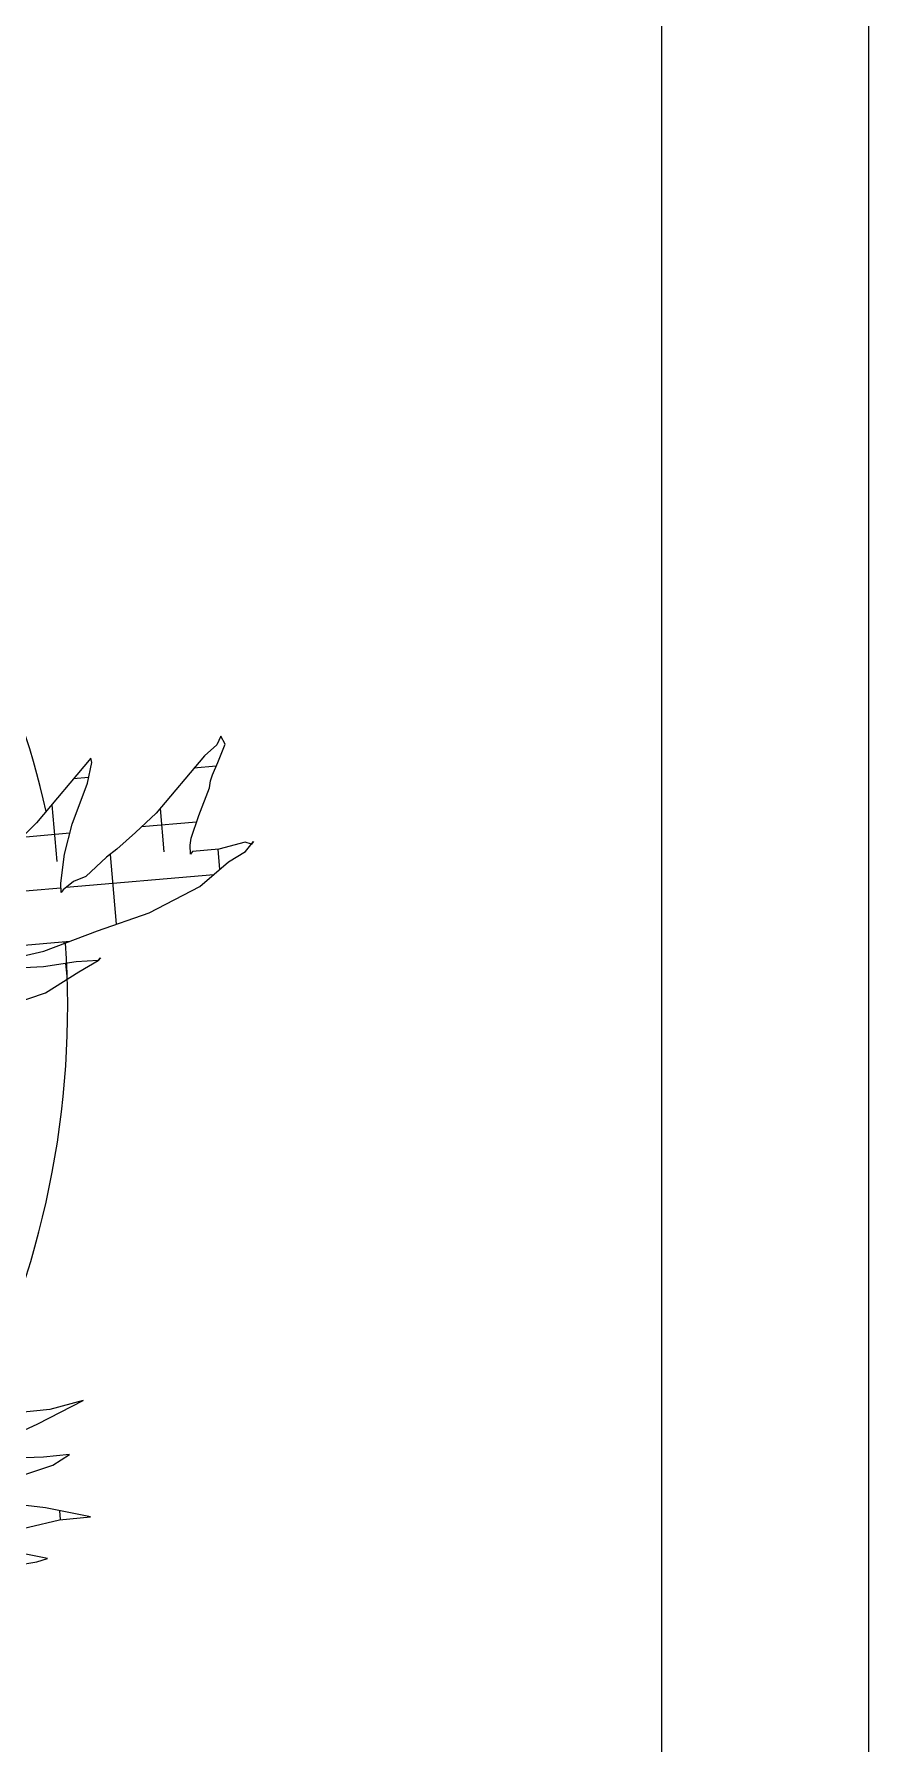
# Model space of a CAD drawing. Header units: millimetres. Extents: x 17881 to 17967.7, y 16873.1 to 16901.1.
# Drawn here: x 17965.1087 to 17965.2599, y 16880.0325 to 16880.342 of the extents above; entities that cross this region are included whole.
import ezdxf

# ---------------------------------------------------------------- set-up
doc = ezdxf.new("R2010")
doc.units = ezdxf.units.MM
doc.layers.add('A-FURN', color=9, linetype='Continuous', lineweight=18)

msp = doc.modelspace()

# ---------------------------------------------------------------- linework, layer by layer
at = {"layer": 'A-FURN'}
for p, q in [((17965.22235361371, 16879.86738100626), (17965.22235361371, 16880.46738100624)), ((17965.25985361363, 16879.90488100624), (17965.25985361374, 16880.42988100626))]:
    msp.add_line(p, q, dxfattribs=at)
at = {"layer": 'A-FURN', "color": 252}
for p, q in [((17965.14173343468, 16880.21333301167), (17965.13951074076, 16880.21137206368)), ((17965.1424853715, 16880.21491711658), (17965.14173343468, 16880.21333301167)), ((17965.14193992439, 16880.21013922443), (17965.14327441771, 16880.21344956021)), ((17965.14327441771, 16880.21344956021), (17965.1424853715, 16880.21491711658)), ((17965.11892852113, 16880.210922068), (17965.10911223951, 16880.19922339353)), ((17965.1183128478, 16880.20640447026), (17965.11913919959, 16880.21014118445)), ((17965.11913919959, 16880.21014118445), (17965.11892852113, 16880.210922068)), ((17965.13951074076, 16880.21137206368), (17965.13078515719, 16880.20097324196)), ((17965.14096075053, 16880.20794031974), (17965.14193992439, 16880.21013922443)), ((17965.11854395258, 16880.20744951248), (17965.11581433821, 16880.20721070217)), ((17965.14164206775, 16880.20947033571), (17965.13761972859, 16880.20911842663)), ((17965.14060543108, 16880.20682888854), (17965.14096075053, 16880.20794031974)), ((17965.11558600473, 16880.19902687269), (17965.1183128478, 16880.20640447026)), ((17965.13850244238, 16880.2005387644), (17965.14041949208, 16880.20557533117)), ((17965.14041949208, 16880.20557533117), (17965.14060543108, 16880.20682888854)), ((17965.11186861343, 16880.20250833608), (17965.11276495973, 16880.19226305099)), ((17965.13078515719, 16880.20097324196), (17965.12700492177, 16880.19750006199)), ((17965.13150259902, 16880.2018282621), (17965.13219075634, 16880.19396258798)), ((17965.10911223951, 16880.19922339353), (17965.10550138469, 16880.19560808746)), ((17965.11417709656, 16880.19356392753), (17965.11558600473, 16880.19902687269)), ((17965.13810354014, 16880.19937351124), (17965.12809052561, 16880.19849748598)), ((17965.13711009273, 16880.19647150263), (17965.13850244238, 16880.2005387644)), ((17965.11515766306, 16880.19736600712), (17965.10650068503, 16880.19660861968)), ((17965.12700492177, 16880.19750006199), (17965.12362130382, 16880.19449955584)), ((17965.13692415372, 16880.19521794525), (17965.13711009273, 16880.19647150263)), ((17965.13697782141, 16880.19356196746), (17965.13692415372, 16880.19521794525)), ((17965.14687650256, 16880.19572719533), (17965.14209654246, 16880.19450245538)), ((17965.1480208682, 16880.19537107016), (17965.14687650256, 16880.19572719533)), ((17965.1469301702, 16880.19407121748), (17965.14841748558, 16880.19584374387)), ((17965.14841748558, 16880.19584374387), (17965.1480208682, 16880.19537107016)), ((17965.11350356683, 16880.18828940395), (17965.11417709656, 16880.19356392753)), ((17965.12179522742, 16880.19301128163), (17965.11801499211, 16880.18953810167)), ((17965.12362130382, 16880.19449955584), (17965.12179522742, 16880.19301128163)), ((17965.12244071537, 16880.19353736206), (17965.12354892818, 16880.18087043167)), ((17965.13737443883, 16880.19403464122), (17965.13697782141, 16880.19356196746)), ((17965.14209654246, 16880.19450245538), (17965.13737443883, 16880.19403464122)), ((17965.1386921774, 16880.18769336201), (17965.14390187175, 16880.19218214248)), ((17965.14193219197, 16880.19448617334), (17965.1422577089, 16880.19076549774)), ((17965.14390187175, 16880.19218214248), (17965.1469301702, 16880.19407121748)), ((17965.11577992846, 16880.18859437404), (17965.11395385199, 16880.18710609987)), ((17965.14120389998, 16880.18985751416), (17965.11445877604, 16880.18751761901)), ((17965.11801499211, 16880.18953810167), (17965.11577992846, 16880.18859437404)), ((17965.11353120919, 16880.18743646743), (17965.09404745873, 16880.18573186014)), ((17965.11355723453, 16880.18663342605), (17965.11350356683, 16880.18828940395)), ((17965.11395385199, 16880.18710609987), (17965.11355723453, 16880.18663342605)), ((17965.12949575787, 16880.18292518897), (17965.1386921774, 16880.18769336201)), ((17965.12014651627, 16880.17969482532), (17965.12949575787, 16880.18292518897)), ((17965.11040065719, 16880.17599178806), (17965.12014651627, 16880.17969482532)), ((17965.11513119881, 16880.17778920496), (17964.96547388036, 16880.16469588619)), ((17965.11403961246, 16880.17769370354), (17965.11406664527, 16880.17738471713)), ((17965.1103675403, 16880.17320042135), (17965.09552370734, 16880.17236548324)), ((17965.09866352993, 16880.17335550623), (17965.11040065719, 16880.17599178806)), ((17965.11629186603, 16880.17406903624), (17965.1103675403, 16880.17320042135)), ((17965.11438123823, 16880.17378890314), (17965.11463347656, 16880.17090580581)), ((17965.12027859117, 16880.17434842876), (17965.11629186603, 16880.17406903624)), ((17965.11678344902, 16880.17224697456), (17965.12027859117, 16880.17434842876)), ((17965.12027859117, 16880.17434842876), (17965.1206752086, 16880.17482110242)), ((17965.1206752086, 16880.17482110242), (17965.12027859117, 16880.17434842876)), ((17965.11072685213, 16880.16846882457), (17965.11678344902, 16880.17224697456)), ((17965.09944001004, 16880.16464923866), (17965.11072685213, 16880.16846882457)), ((17965.11154305952, 16880.09307634592), (17965.08810192188, 16880.09059514918)), ((17965.10936166366, 16880.09047664051), (17965.11752524159, 16880.09470188681)), ((17965.11752524159, 16880.09470188681), (17965.11154305952, 16880.09307634592)), ((17965.09515804717, 16880.08386892759), (17965.10936166366, 16880.09047664051)), ((17965.11034064116, 16880.08441961353), (17965.09515804717, 16880.08386892759)), ((17965.11506274479, 16880.08488742768), (17965.11034064116, 16880.08441961353)), ((17965.11203444629, 16880.08299835263), (17965.11506274479, 16880.08488742768)), ((17965.09760778161, 16880.07818874373), (17965.11203444629, 16880.08299835263)), ((17965.11072050378, 16880.07524067223), (17965.0965170836, 16880.07688889104)), ((17965.11888807414, 16880.0736228905), (17965.11072050378, 16880.07524067223)), ((17965.11325985275, 16880.07473769373), (17965.11340124478, 16880.07312157534)), ((17965.09012571802, 16880.06755196518), (17965.11326121152, 16880.07310878092)), ((17965.11326121152, 16880.07310878092), (17965.11888807414, 16880.0736228905)), ((17965.1003960807, 16880.06396837601), (17965.10916276588, 16880.06547250852)), ((17965.11110036642, 16880.06606173084), (17965.10417631613, 16880.06744155588)), ((17965.10916276588, 16880.06547250852), (17965.11110036642, 16880.06606173084))]:
    msp.add_line(p, q, dxfattribs=at)
for start, end in [(12.60615729861469, 39.02279658146596), (332.6537791471462, 4.091912498715551)]:
    msp.add_arc((17964.95272879873, 16880.16592589541), 0.1620203883498069, start, end, dxfattribs=at)

doc.saveas('drawing.dxf')
